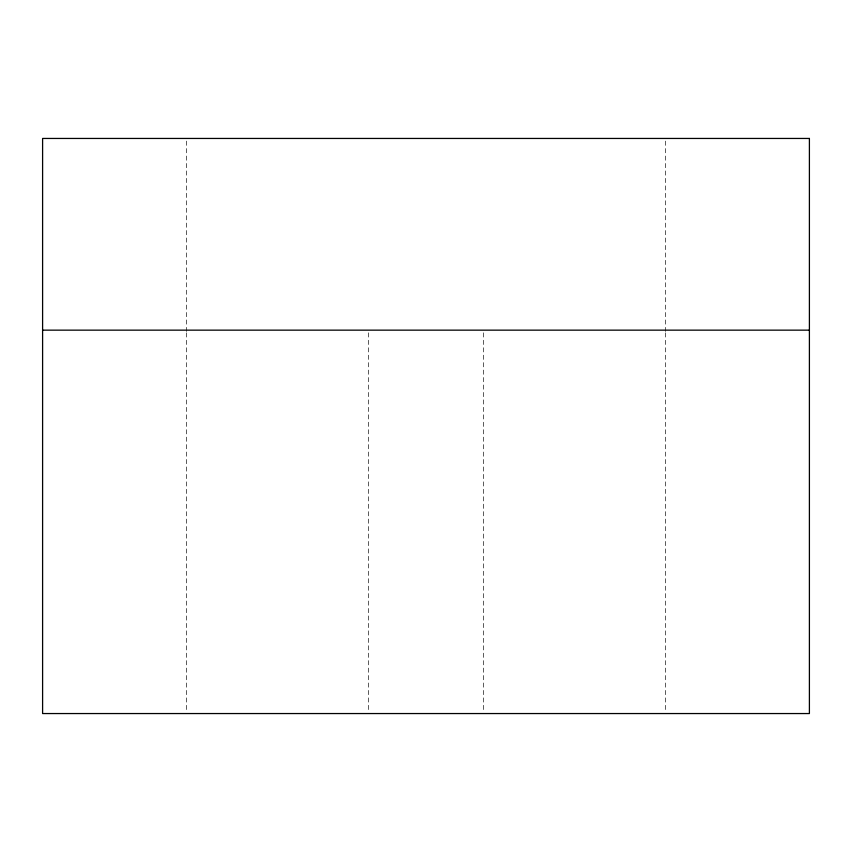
<?xml version="1.0" encoding="UTF-8"?>
<svg xmlns="http://www.w3.org/2000/svg" width="852" height="852" viewBox="0 0 852 852"><rect width="100%" height="100%" fill="white"/><g stroke="black" fill="none" stroke-linecap="round" stroke-linejoin="round"><path stroke-width="0.64" stroke-dasharray="4.26 3.19" d="M665.625 141.112L665.625 331.481M665.625 332.812L665.625 710.887M483.51 332.812L483.51 710.887M368.49 332.812L368.49 710.887M186.375 141.112L186.375 331.481M186.375 332.812L186.375 710.887"/><path stroke-width="1.28" d="M42.6 330.15L809.4 330.15M809.4 138.45L42.6 138.45L42.6 713.55L809.4 713.55L809.4 138.45"/></g></svg>
